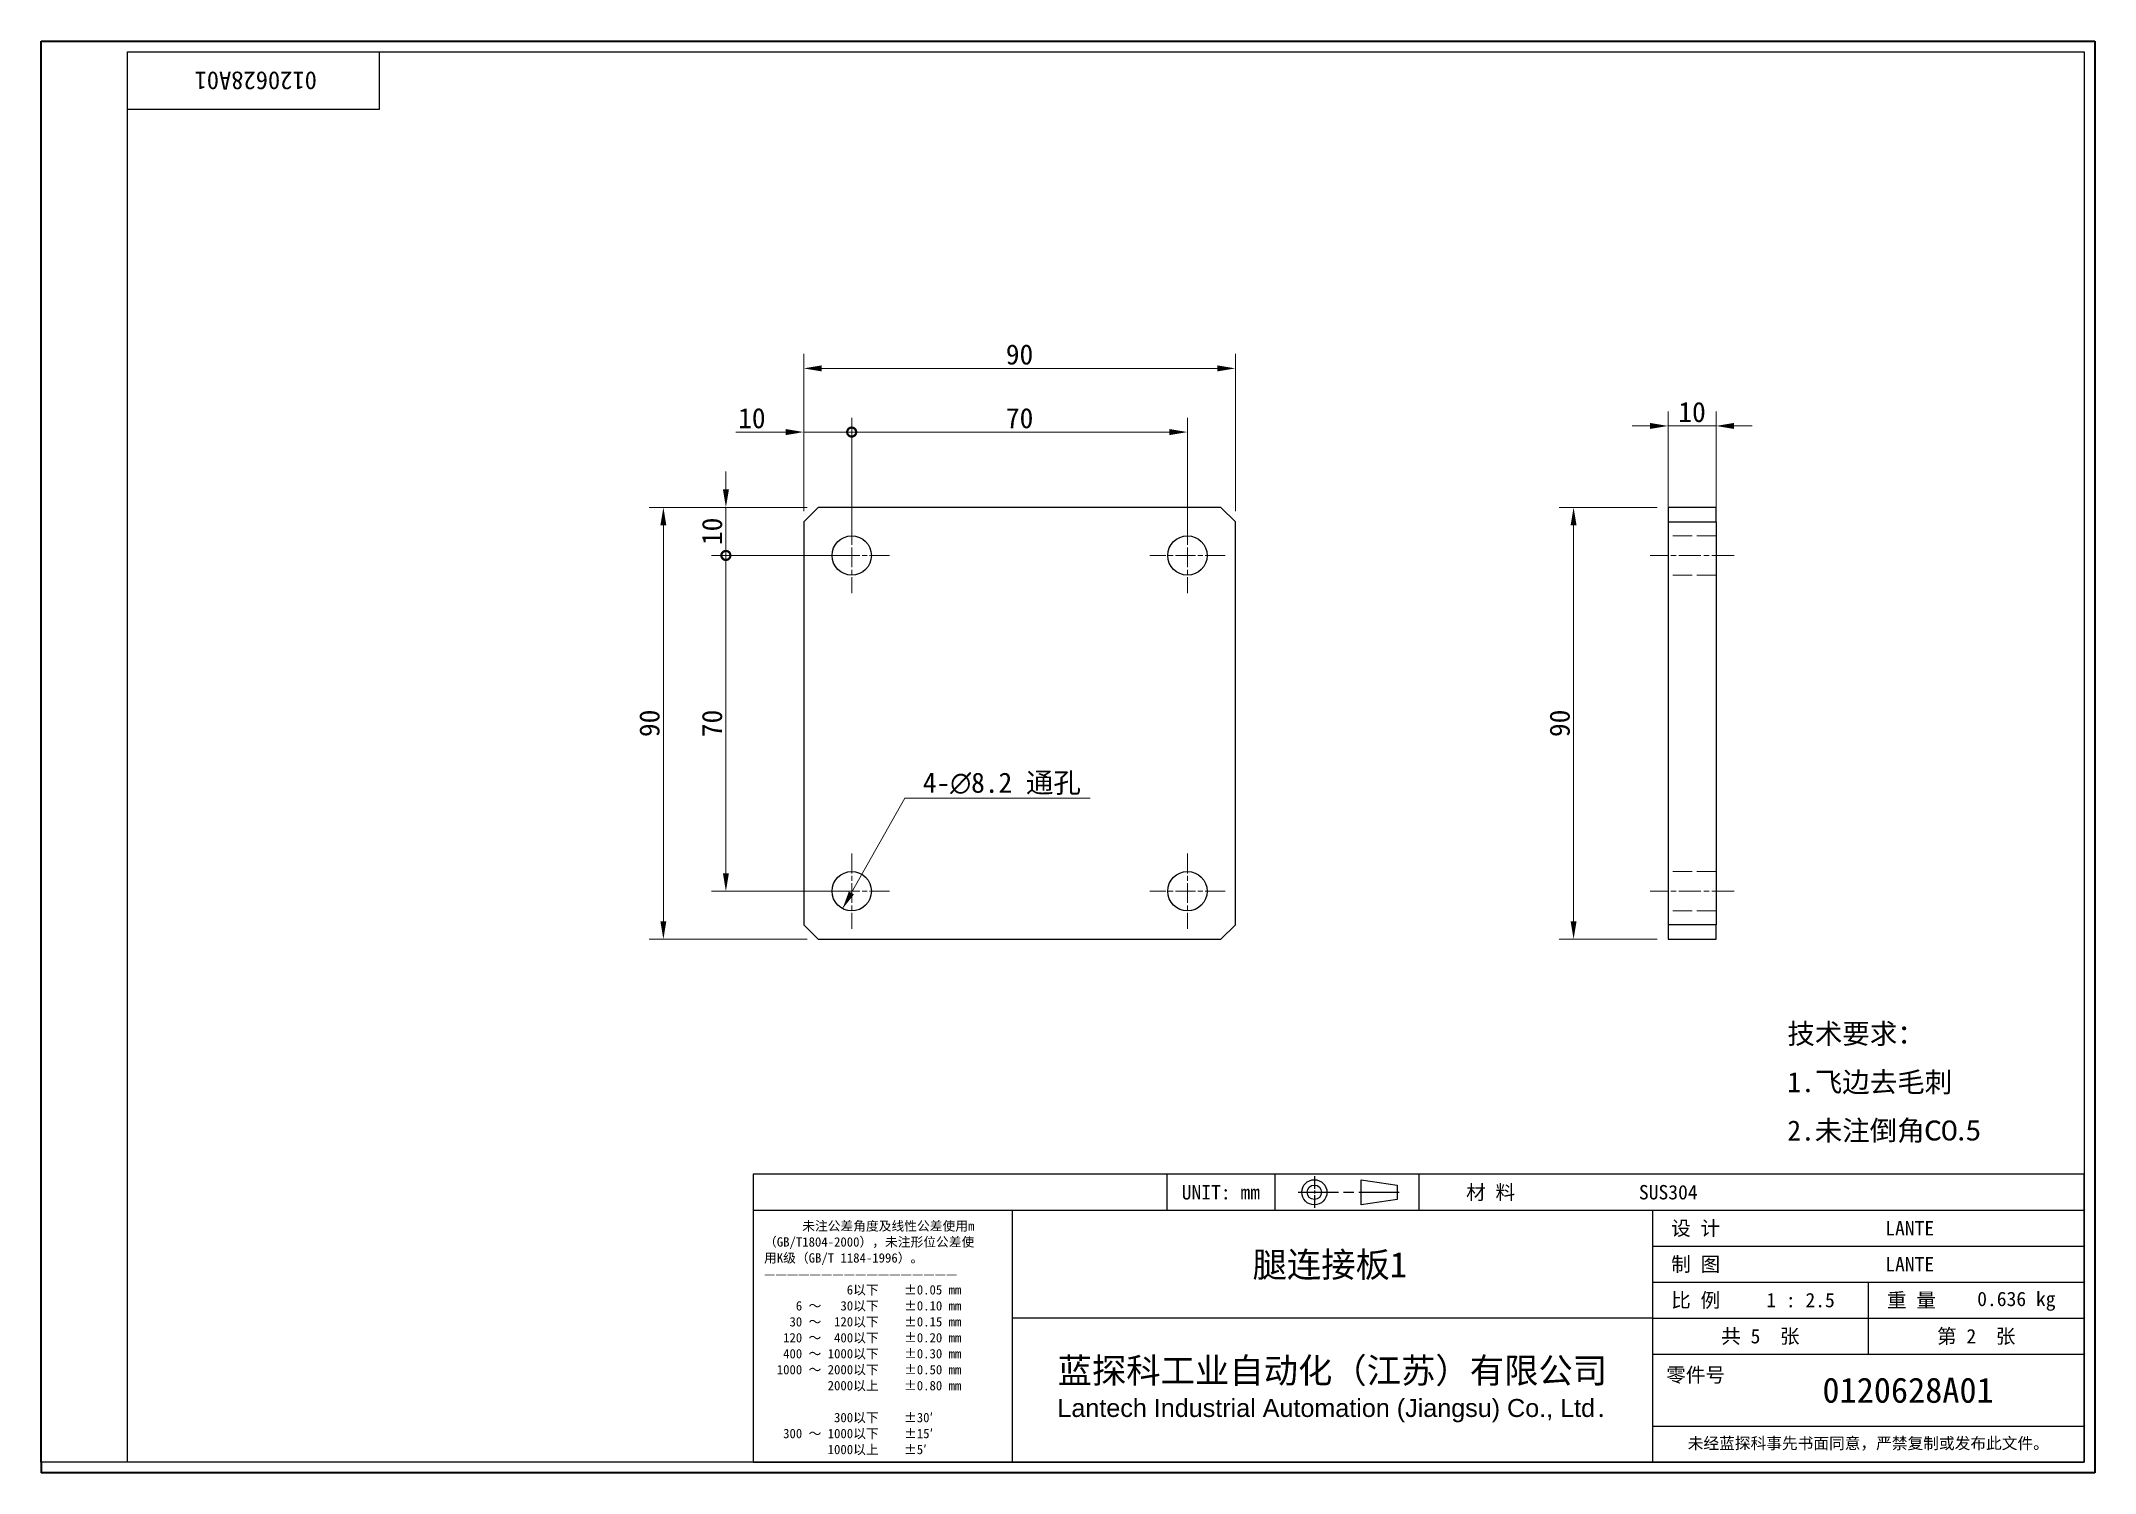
# Model space of a CAD drawing. Header units: millimetres. Extents: x 9 to 437, y 8 to 307.
import ezdxf
from ezdxf.enums import TextEntityAlignment as Align

# ---------------------------------------------------------------- set-up
doc = ezdxf.new("R2010")
doc.units = ezdxf.units.MM
doc.header["$LTSCALE"] = 1.5
doc.linetypes.add('CHAIN', pattern=[0.3543, 0.2362, -0.0295, 0.0591, -0.0295])
doc.linetypes.add('DASHED', pattern=[0.2067, 0.1654, -0.0413])
for name, color, linetype, lineweight in [('1', 7, 'Continuous', 18), ('可见 (ISO)', 7, 'Continuous', 25), ('图框 (ISO)', 7, 'Continuous', 35), ('标题 (ISO)', 7, 'Continuous', 25)]:
    doc.layers.add(name, color=color, linetype=linetype, lineweight=lineweight)
for name, color, linetype, lineweight, true_color in [('中心标记 (ISO)', 1, 'CHAIN', 18, 0xff0000), ('中心线 (ISO)', 1, 'CHAIN', 18, 0xff0000), ('尺寸 (ISO)', 7, 'Continuous', 18, 0x008000), ('符号 (ISO)', 7, 'Continuous', 18, 0x008000), ('隐藏 (ISO)', 5, 'DASHED', 18, 0x0000ff)]:
    doc.layers.add(name, color=color, linetype=linetype, lineweight=lineweight, true_color=true_color)
doc.styles.add('文本样式164', font='SimSun.ttf')
doc.styles.add('文本样式165', font='SimSun.ttf')
doc.styles.add('文本样式74', font='SimSun.ttf')
doc.styles.add('最新国标', font='simfang.ttf')
doc.styles.add('注释文本 (ISO)', font='simfang.ttf')
doc.dimstyles.new('默认 (GB)', dxfattribs={"dimscale": 1.5, "dimtxt": 2.8, "dimasz": 2.5, "dimexe": 2, "dimexo": 1.5, "dimgap": 0.5, "dimtad": 1, "dimtoh": 1, "dimdsep": 46, "dimtxsty": '最新国标', "dimcen": 0.09, "dimdle": 10, "dimclrd": 256, "dimclre": 256, "dimclrt": 256, "dimaunit": 1, "dimadec": 3, "dimazin": 2, "dimtfac": 0.535714, "dimtdec": 3, "dimtmove": 0, "dimatfit": 3, "dimfxl": 0, "dimtolj": 1, "dimlwd": -1, "dimlwe": -1, "dimarcsym": 0})
doc.dimstyles.new('默认 (GB)$7', dxfattribs={"dimscale": 1.5, "dimtxt": 2.8, "dimasz": 2.5, "dimexe": 2, "dimexo": 1.5, "dimgap": 0.5, "dimtad": 1, "dimtoh": 1, "dimdsep": 46, "dimtxsty": '最新国标', "dimcen": 0.09, "dimdle": 10, "dimclrd": 256, "dimclre": 256, "dimclrt": 256, "dimaunit": 1, "dimadec": 3, "dimazin": 2, "dimtfac": 0.535714, "dimtdec": 3, "dimtmove": 0, "dimatfit": 3, "dimfxl": 0, "dimtolj": 1, "dimlwd": -1, "dimlwe": -1, "dimarcsym": 0})

# ---------------------------------------------------------------- blocks, each defined once
blk = doc.blocks.new('图框 最新国标')
at = {"layer": '图框 (ISO)'}
for p, q in [((6, 7), (6, 204.5)), ((6, 204.5), (291.5, 204.5)), ((291.5, 204.5), (291.5, 5.5)), ((6, 7), (6, 5.5)), ((6, 7), (6, 5.5)), ((291.5, 5.5), (6, 5.5))]:
    blk.add_line(p, q, dxfattribs=at)
at = {"layer": '图框 (ISO)', "color": 7, "linetype": 'Continuous', "lineweight": 25}
for p, q in [((18, 203), (290, 203)), ((18, 7), (18, 203)), ((18, 203), (290, 203)), ((53, 203), (53, 195)), ((290, 203), (290, 7)), ((290, 203), (290, 7)), ((53, 195), (18, 195)), ((290, 7), (6, 7)), ((290, 7), (18, 7))]:
    blk.add_line(p, q, dxfattribs=at)
at = {"layer": '图框 (ISO)', "style": '文本样式74'}
blk.add_attdef('零件代号_001', (44.34, 200.25), '', height=2.5, rotation=180, dxfattribs=at)
blk = doc.blocks.new('标题栏 最新国标')
at = {"layer": '标题 (ISO)'}
for p, q in [((381.98, -183.84), (196.98, -183.84)), ((196.98, -183.84), (196.98, -223.84)), ((254.48, -183.84), (254.48, -188.84)), ((269.48, -183.84), (269.48, -188.84)), ((281.48, -188.09), (281.48, -184.59)), ((281.48, -184.59), (286.48, -185.34)), ((286.48, -185.34), (286.48, -187.34)), ((289.48, -183.84), (289.48, -188.84)), ((381.98, -223.84), (381.98, -183.84)), ((383.48, -183.84), (383.48, -225.34)), ((286.48, -187.34), (281.48, -188.09)), ((196.98, -188.84), (381.98, -188.84)), ((232.98, -188.84), (232.98, -223.84)), ((321.98, -188.84), (321.98, -223.84)), ((321.98, -193.84), (381.98, -193.84)), ((321.98, -198.84), (381.98, -198.84)), ((351.98, -198.84), (351.98, -208.84)), ((321.98, -203.84), (232.98, -203.84)), ((321.98, -203.84), (381.98, -203.84)), ((321.98, -208.84), (381.98, -208.84)), ((321.98, -218.84), (381.98, -218.84)), ((196.98, -223.84), (381.98, -223.84)), ((383.48, -225.34), (196.98, -225.34))]:
    blk.add_line(p, q, dxfattribs=at)
at = {"layer": '标题 (ISO)', "linetype": 'CHAIN', "ltscale": 5.000333}
blk.add_line((274.98, -184.09), (274.98, -188.59), dxfattribs=at)
at = {"layer": '标题 (ISO)', "linetype": 'CHAIN', "ltscale": 15.834605}
blk.add_line((272.73, -186.34), (286.98, -186.34), dxfattribs=at)
at = {"layer": '标题 (ISO)'}
for radius in [1.75, 1]:
    blk.add_circle((274.98, -186.34), radius, dxfattribs=at)
at = {"layer": '1', "style": '文本样式164'}
for s, p in [('UNIT: mm', (261.98, -186.34)), ('材 料', (299.48, -186.34)), ('设 计', (327.98, -191.34)), ('制 图', (327.98, -196.34)), ('比 例', (327.98, -201.34)), ('重 量', (357.98, -201.34)), ('共 5  张', (336.98, -206.34)), ('第 2  张', (366.98, -206.34))]:
    blk.add_text(s, height=2, dxfattribs=at).set_placement(p, align=Align.MIDDLE_CENTER)
at = {"layer": '标题 (ISO)', "style": '注释文本 (ISO)'}
for s, insert, char_height, attachment_point, line_spacing_factor in [('\\fSimSun|b0|i0;{\\H1.3000;      未注公差角度及线性公差使用m\\P}\\fSimSun|b0|i0;{\\H1.3000;（GB/T1804-2000），未注形位公差使\\P}\\fSimSun|b0|i0;{\\H1.3000;用K级（GB/T 1184-1996）。\\P}\\fSimSun|b0|i0;{\\H1.3000;—————————————————\\P}\\fSimSun|b0|i0;{\\H1.3000;             6以下    ±0.05 mm\\P}\\fSimSun|b0|i0;{\\H1.3000;     6 ～   30以下    ±0.10 mm\\P}\\fSimSun|b0|i0;{\\H1.3000;    30 ～  120以下    ±0.15 mm\\P}\\fSimSun|b0|i0;{\\H1.3000;   120 ～  400以下    ±0.20 mm\\P}\\fSimSun|b0|i0;{\\H1.3000;   400 ～ 1000以下    ±0.30 mm\\P}\\fSimSun|b0|i0;{\\H1.3000;  1000 ～ 2000以下    ±0.50 mm\\P}\\fSimSun|b0|i0;{\\H1.3000;          2000以上    ±0.80 mm\\P}\\fSimSun|b0|i0;{\\H1.3000;\\P}\\fSimSun|b0|i0;{\\H1.3000;           300以下    ±30′\\P}\\fSimSun|b0|i0;{\\H1.3000;   300 ～ 1000以下    ±15′\\P}\\fSimSun|b0|i0;{\\H1.3000;          1000以上    ±5′}', (198.48, -206.63), 1.3, 4, 1.023913), ('{\\fMicrosoft YaHei|b0|i0|c134|p34;\\H1.75x;蓝探科工业自动化（江苏）有限公司\\P\\fArial|b0|i0|c0|p34;\\H0.71429x;Lantech Industrial Automation (Jiangsu) Co., Ltd\\fFangSong|b0|i0|c134|p49;.\\H1.15195x; }', (277.48, -213.84), 2, 5, 0.978695)]:
    blk.add_mtext(s, dxfattribs=dict(at, insert=insert, char_height=char_height, attachment_point=attachment_point, line_spacing_factor=line_spacing_factor))
at = {"layer": '标题 (ISO)', "attachment_point": 5, "style": '注释文本 (ISO)'}
for s, insert, char_height in [('\\fFangSong|b0|i0;零件号', (327.98, -211.84), 2), ('\\fSimSun|b0|i0;{\\H1.6000;未经蓝探科事先书面同意，严禁复制或发布此文件。}', (351.98, -221.34), 1.6)]:
    blk.add_mtext(s, dxfattribs=dict(at, insert=insert, char_height=char_height))
at = {"layer": '标题 (ISO)'}
for tag, p, height, style in [('材料_001', (320.09, -187.33), 2, '注释文本 (ISO)'), ('设计人_001', (354.34, -192.34), 2, '注释文本 (ISO)'), ('库存编号_001', (266.39, -198.14), 3.5, '文本样式165'), ('设计人_001', (354.34, -197.34), 2, '注释文本 (ISO)'), ('视图比例_001', (337.8, -202.33), 2, '注释文本 (ISO)'), ('质量\\P3;_001', (367.12, -202.16), 2, '注释文本 (ISO)'), ('零件代号_001', (345.61, -215.59), 3.5, '文本样式165')]:
    blk.add_attdef(tag, p, '', height=height, dxfattribs=dict(at, style=style))
blk = doc.blocks.new('_DotSmall')
at = {"color": 0, "linetype": 'ByBlock', "const_width": 0.5}
blk.add_lwpolyline([(-0.0625, 0, 1), (0.0625, 0, 1)], format="xyb", close=True, dxfattribs=at)
blk = doc.blocks.new('*D5')
at = {"layer": 'Defpoints', "color": 0, "transparency": 16777216}
for p in [(178.02, 225.24), (168.02, 206.52), (178.02, 199.52)]:
    blk.add_point(p, dxfattribs=at)
at = {"layer": '尺寸 (ISO)', "color": 116, "true_color": 0x00803f, "transparency": 16777216}
for p, q in [((168.02, 208.77), (168.02, 228.24)), ((178.02, 201.77), (178.02, 228.24)), ((164.27, 225.24), (153.89, 225.24)), ((178.02, 225.24), (168.02, 225.24)), ((178.02, 225.24), (185.52, 225.24))]:
    blk.add_line(p, q, dxfattribs=at)
blk.add_solid([(164.27, 225.86), (164.27, 224.61), (168.02, 225.24)], dxfattribs=at)
at = {"layer": '尺寸 (ISO)', "color": 116, "true_color": 0x00803f, "transparency": 16777216, "xscale": 3.75, "yscale": 3.75, "zscale": 3.75, "rotation": 180}
blk.add_blockref('_DotSmall', (178.02, 225.24), dxfattribs=at)
at = {"layer": '尺寸 (ISO)', "transparency": 16777216, "insert": (157.21, 228.11), "char_height": 4.2, "attachment_point": 5, "style": '最新国标'}
blk.add_mtext('\\A1;10', dxfattribs=at)
blk = doc.blocks.new('*D7')
at = {"layer": 'Defpoints', "color": 0, "transparency": 16777216}
for p in [(248.02, 225.24), (178.02, 199.52), (248.02, 199.52)]:
    blk.add_point(p, dxfattribs=at)
at = {"layer": '尺寸 (ISO)', "color": 116, "true_color": 0x00803f, "transparency": 16777216}
for p, q in [((178.02, 201.77), (178.02, 228.24)), ((248.02, 201.77), (248.02, 228.24)), ((178.02, 225.24), (244.27, 225.24))]:
    blk.add_line(p, q, dxfattribs=at)
blk.add_solid([(244.27, 225.86), (244.27, 224.61), (248.02, 225.24)], dxfattribs=at)
at = {"layer": '尺寸 (ISO)', "color": 116, "true_color": 0x00803f, "transparency": 16777216, "xscale": 3.75, "yscale": 3.75, "zscale": 3.75, "rotation": 180}
blk.add_blockref('_DotSmall', (178.02, 225.24), dxfattribs=at)
at = {"layer": '尺寸 (ISO)', "transparency": 16777216, "insert": (213.04, 228.11), "char_height": 4.2, "attachment_point": 5, "style": '最新国标'}
blk.add_mtext('\\A1;70', dxfattribs=at)
blk = doc.blocks.new('*D8')
at = {"layer": 'Defpoints', "color": 0, "transparency": 16777216}
for p in [(151.79, 199.52), (178.02, 199.52), (178.02, 129.52)]:
    blk.add_point(p, dxfattribs=at)
at = {"layer": '尺寸 (ISO)', "color": 116, "true_color": 0x00803f, "transparency": 16777216}
for p, q in [((175.77, 199.52), (148.79, 199.52)), ((151.79, 133.27), (151.79, 199.52)), ((175.77, 129.52), (148.79, 129.52))]:
    blk.add_line(p, q, dxfattribs=at)
blk.add_solid([(151.17, 133.27), (152.42, 133.27), (151.79, 129.52)], dxfattribs=at)
at = {"layer": '尺寸 (ISO)', "color": 116, "true_color": 0x00803f, "transparency": 16777216, "xscale": 3.75, "yscale": 3.75, "zscale": 3.75, "rotation": 90}
blk.add_blockref('_DotSmall', (151.79, 199.52), dxfattribs=at)
at = {"layer": '尺寸 (ISO)', "transparency": 16777216, "insert": (148.92, 164.5), "char_height": 4.2, "attachment_point": 5, "rotation": 90, "style": '最新国标'}
blk.add_mtext('\\A1;70', dxfattribs=at)
blk = doc.blocks.new('*D9')
at = {"layer": 'Defpoints', "color": 0, "transparency": 16777216}
for p in [(151.79, 209.52), (171.02, 209.52), (178.02, 199.52)]:
    blk.add_point(p, dxfattribs=at)
at = {"layer": '尺寸 (ISO)', "color": 116, "true_color": 0x00803f, "transparency": 16777216}
for p, q in [((151.79, 213.27), (151.79, 217.02)), ((168.77, 209.52), (148.79, 209.52)), ((151.79, 209.52), (151.79, 205.77)), ((151.79, 199.52), (151.79, 205.77)), ((175.77, 199.52), (148.79, 199.52))]:
    blk.add_line(p, q, dxfattribs=at)
blk.add_solid([(151.17, 213.27), (152.42, 213.27), (151.79, 209.52)], dxfattribs=at)
at = {"layer": '尺寸 (ISO)', "color": 116, "true_color": 0x00803f, "transparency": 16777216, "xscale": 3.75, "yscale": 3.75, "zscale": 3.75, "rotation": 90}
blk.add_blockref('_DotSmall', (151.79, 199.52), dxfattribs=at)
at = {"layer": '尺寸 (ISO)', "transparency": 16777216, "insert": (148.92, 204.54), "char_height": 4.2, "attachment_point": 5, "rotation": 90, "style": '最新国标'}
blk.add_mtext('\\A1;10', dxfattribs=at)
blk = doc.blocks.new('*D10')
at = {"layer": 'Defpoints', "color": 0, "transparency": 16777216}
for p in [(258.02, 238.52), (168.02, 206.52), (258.02, 206.52)]:
    blk.add_point(p, dxfattribs=at)
at = {"layer": '尺寸 (ISO)', "color": 116, "true_color": 0x00803f, "transparency": 16777216}
for p, q in [((168.02, 208.77), (168.02, 241.52)), ((258.02, 208.77), (258.02, 241.52)), ((171.77, 238.52), (254.27, 238.52))]:
    blk.add_line(p, q, dxfattribs=at)
for points in [[(171.77, 239.14), (171.77, 237.89), (168.02, 238.52)], [(254.27, 239.14), (254.27, 237.89), (258.02, 238.52)]]:
    blk.add_solid(points, dxfattribs=at)
at = {"layer": '尺寸 (ISO)', "transparency": 16777216, "insert": (213.02, 241.39), "char_height": 4.2, "attachment_point": 5, "style": '最新国标'}
blk.add_mtext('\\A1;90', dxfattribs=at)
blk = doc.blocks.new('*D11')
at = {"layer": 'Defpoints', "color": 0, "transparency": 16777216}
for p in [(171.02, 209.52), (138.76, 119.52), (171.02, 119.52)]:
    blk.add_point(p, dxfattribs=at)
at = {"layer": '尺寸 (ISO)', "color": 116, "true_color": 0x00803f, "transparency": 16777216}
for p, q in [((168.77, 209.52), (135.76, 209.52)), ((138.76, 205.77), (138.76, 123.27)), ((168.77, 119.52), (135.76, 119.52))]:
    blk.add_line(p, q, dxfattribs=at)
for points in [[(138.13, 205.77), (139.38, 205.77), (138.76, 209.52)], [(138.13, 123.27), (139.38, 123.27), (138.76, 119.52)]]:
    blk.add_solid(points, dxfattribs=at)
at = {"layer": '尺寸 (ISO)', "transparency": 16777216, "insert": (135.88, 164.52), "char_height": 4.2, "attachment_point": 5, "rotation": 90, "style": '最新国标'}
blk.add_mtext('\\A1;90', dxfattribs=at)
blk = doc.blocks.new('*D12')
at = {"layer": 'Defpoints', "color": 0, "transparency": 16777216}
for p in [(348.25, 209.52), (328.55, 119.52), (348.25, 119.52)]:
    blk.add_point(p, dxfattribs=at)
at = {"layer": '尺寸 (ISO)', "color": 116, "true_color": 0x00803f, "transparency": 16777216}
for p, q in [((346, 209.52), (325.55, 209.52)), ((328.55, 205.77), (328.55, 123.27)), ((346, 119.52), (325.55, 119.52))]:
    blk.add_line(p, q, dxfattribs=at)
for points in [[(327.92, 205.77), (329.17, 205.77), (328.55, 209.52)], [(327.92, 123.27), (329.17, 123.27), (328.55, 119.52)]]:
    blk.add_solid(points, dxfattribs=at)
at = {"layer": '尺寸 (ISO)', "transparency": 16777216, "insert": (325.67, 164.52), "char_height": 4.2, "attachment_point": 5, "rotation": 90, "style": '最新国标'}
blk.add_mtext('\\A1;90', dxfattribs=at)
blk = doc.blocks.new('*D13')
at = {"layer": 'Defpoints', "color": 0, "transparency": 16777216}
for p in [(358.25, 226.52), (348.25, 206.52), (358.25, 206.52)]:
    blk.add_point(p, dxfattribs=at)
at = {"layer": '尺寸 (ISO)', "color": 116, "true_color": 0x00803f, "transparency": 16777216}
for p, q in [((348.25, 208.77), (348.25, 229.52)), ((358.25, 208.77), (358.25, 229.52)), ((344.5, 226.52), (340.75, 226.52)), ((348.25, 226.52), (352, 226.52)), ((352, 226.52), (354.5, 226.52)), ((358.25, 226.52), (354.5, 226.52)), ((362, 226.52), (365.75, 226.52))]:
    blk.add_line(p, q, dxfattribs=at)
for points in [[(344.5, 227.14), (344.5, 225.89), (348.25, 226.52)], [(362, 227.14), (362, 225.89), (358.25, 226.52)]]:
    blk.add_solid(points, dxfattribs=at)
at = {"layer": '尺寸 (ISO)', "transparency": 16777216, "insert": (353.25, 229.39), "char_height": 4.2, "attachment_point": 5, "style": '最新国标'}
blk.add_mtext('\\A1;10', dxfattribs=at)

msp = doc.modelspace()

# ---------------------------------------------------------------- linework, layer by layer
at = {"layer": '中心标记 (ISO)', "ltscale": 11.630538}
for p, q in [((178.024, 207.365), (178.024, 191.665)), ((248.024, 207.365), (248.024, 191.665)), ((185.874, 199.515), (170.174, 199.515)), ((255.874, 199.515), (240.174, 199.515)), ((178.024, 137.365), (178.024, 121.665)), ((248.024, 137.365), (248.024, 121.665)), ((185.874, 129.515), (170.174, 129.515)), ((255.874, 129.515), (240.174, 129.515))]:
    msp.add_line(p, q, dxfattribs=at)
at = {"layer": '中心线 (ISO)', "ltscale": 12.963986}
for p, q in [((361.999, 199.515), (344.499, 199.515)), ((361.999, 129.515), (344.499, 129.515))]:
    msp.add_line(p, q, dxfattribs=at)
at = {"layer": '可见 (ISO)'}
for p, q in [((168.024, 206.515), (171.024, 209.515)), ((168.024, 206.515), (168.024, 122.515)), ((255.024, 209.515), (171.024, 209.515)), ((255.024, 209.515), (258.024, 206.515)), ((258.024, 122.515), (258.024, 206.515)), ((348.249, 209.515), (348.249, 206.515)), ((358.249, 209.515), (348.249, 209.515)), ((348.249, 206.515), (358.249, 206.515)), ((348.249, 206.515), (348.249, 122.515)), ((358.249, 206.515), (358.249, 209.515)), ((358.249, 206.515), (358.249, 122.515)), ((171.024, 119.515), (168.024, 122.515)), ((258.024, 122.515), (255.024, 119.515)), ((358.249, 122.515), (348.249, 122.515)), ((348.249, 122.515), (348.249, 119.515)), ((358.249, 119.515), (358.249, 122.515)), ((171.024, 119.515), (255.024, 119.515)), ((348.249, 119.515), (358.249, 119.515))]:
    msp.add_line(p, q, dxfattribs=at)
for centre in [(178.024, 199.515), (248.024, 199.515), (178.024, 129.515), (248.024, 129.515)]:
    msp.add_circle(centre, 4.1, dxfattribs=at)
at = {"layer": '隐藏 (ISO)', "ltscale": 16.126431}
for p, q in [((358.249, 203.615), (348.249, 203.615)), ((358.249, 195.415), (348.249, 195.415)), ((358.249, 133.615), (348.249, 133.615)), ((358.249, 125.415), (348.249, 125.415))]:
    msp.add_line(p, q, dxfattribs=at)

# ---------------------------------------------------------------- block references
at = {"xscale": 1.5, "yscale": 1.5, "zscale": 1.5}
msp.add_blockref('图框 最新国标', (0, 0), dxfattribs=at).add_auto_attribs({'零件代号_001': '0120628A01'})
ref = msp.add_blockref('标题栏 最新国标', (-137.974, 346.266), dxfattribs=dict(xscale=1.5, yscale=1.5, zscale=1.5))
ref.add_attrib('零件代号_001', '0120628A01', (380.434, 22.875), dxfattribs={"layer": '标题 (ISO)', "height": 5.25, "style": '文本样式165'})
ref.add_attrib('库存编号_001', '腿连接板1', (261.605, 49.052), dxfattribs={"layer": '标题 (ISO)', "height": 5.25, "style": '文本样式165'})
ref.add_attrib('质量\\P3;_001', '0.636 kg', (412.706, 43.024), dxfattribs={"layer": '标题 (ISO)', "height": 3, "style": '注释文本 (ISO)'})
ref.add_attrib('视图比例_001', '1 : 2.5', (368.726, 42.776), dxfattribs={"layer": '标题 (ISO)', "height": 3, "style": '注释文本 (ISO)'})
ref.add_attrib('设计人_001', 'LANTE', (393.531, 57.75), dxfattribs={"layer": '标题 (ISO)', "height": 3, "style": '注释文本 (ISO)'})
ref.add_attrib('设计人_001', 'LANTE', (393.531, 50.25), dxfattribs={"layer": '标题 (ISO)', "height": 3, "style": '注释文本 (ISO)'})
ref.add_attrib('材料_001', 'SUS304', (342.167, 65.267), dxfattribs={"layer": '标题 (ISO)', "height": 3, "style": '注释文本 (ISO)'})

# ---------------------------------------------------------------- texts
at = {"layer": '符号 (ISO)', "char_height": 4.2}
for s, insert, width, attachment_point, line_spacing_factor, style in [('4-\\fAIGDT|b0|i0;{\\H4.2000;n}\\fFangSong|b0|i0;{\\H4.2000;8.2 通孔}', (192.86, 149.592), 36.50681, 7, 0.49, '最新国标'), ('\\fFangSong|b0|i0;{\\H4.2000;技术要求：\\P}\\fFangSong|b0|i0;{\\H4.2000;1.飞边去毛刺\\P}\\fFangSong|b0|i0;{\\H4.2000;2.未注倒角}\\fCalibri|b0|i0;{\\H4.2000;C0.5\\P}', (373.12, 89.474), 43.34451, 4, 1.441304, '注释文本 (ISO)')]:
    msp.add_mtext(s, dxfattribs=dict(at, insert=insert, width=width, attachment_point=attachment_point, line_spacing_factor=line_spacing_factor, style=style))

# ---------------------------------------------------------------- dimensions: what is measured, and where the dimension line sits
at = {"layer": '尺寸 (ISO)', "color": 116, "true_color": 0x00803f}
for base, p1, p2, angle, override, picture, middle in [((258.024, 238.515), (168.024, 206.515), (258.024, 206.515), 180, {"dimgap": 0.5, "dimtoh": 0, "dimdec": 2, "dimtol": 0, "dimlim": 0, "dimtp": 0, "dimtm": 0, "dimtdec": 3, "dimtofl": 0, "dimatfit": 1}, '*D10', (213.024, 238.515)), ((358.249, 226.515), (348.249, 206.515), (358.249, 206.515), 180, {"dimgap": 0.5, "dimtoh": 0, "dimdec": 2, "dimtol": 0, "dimlim": 0, "dimtp": 0, "dimtm": 0, "dimtdec": 3, "dimtofl": 0}, '*D13', (353.249, 226.515)), ((178.024, 225.236), (168.024, 206.515), (178.024, 199.515), 180, {"dimgap": 0.5, "dimtoh": 0, "dimdec": 2, "dimblk2": 'DotSmall', "dimsah": 1, "dimdle": 0, "dimtol": 0, "dimlim": 0, "dimtp": 0, "dimtm": 0, "dimtdec": 3, "dimtofl": 1, "dimatfit": 1}, '*D5', (157.206, 225.236)), ((248.024, 225.236), (178.024, 199.515), (248.024, 199.515), 180, {"dimgap": 0.5, "dimtoh": 0, "dimdec": 2, "dimblk1": 'DotSmall', "dimsah": 1, "dimdle": 0, "dimtol": 0, "dimlim": 0, "dimtp": 0, "dimtm": 0, "dimtdec": 3, "dimtofl": 0, "dimatfit": 1}, '*D7', (213.044, 225.236)), ((151.793, 209.515), (178.024, 199.515), (171.024, 209.515), 90, {"dimgap": 0.5, "dimtoh": 0, "dimdec": 2, "dimblk1": 'DotSmall', "dimsah": 1, "dimdle": 0, "dimtol": 0, "dimlim": 0, "dimtp": 0, "dimtm": 0, "dimtdec": 3, "dimtofl": 0}, '*D9', (151.793, 204.535)), ((138.757, 119.515), (171.024, 209.515), (171.024, 119.515), 90, {"dimgap": 0.5, "dimtoh": 0, "dimdec": 2, "dimtol": 0, "dimlim": 0, "dimtp": 0, "dimtm": 0, "dimtdec": 3, "dimtofl": 0, "dimatfit": 1}, '*D11', (138.757, 164.515)), ((328.547, 119.515), (348.249, 209.515), (348.249, 119.515), 90, {"dimgap": 0.5, "dimtoh": 0, "dimdec": 2, "dimtol": 0, "dimlim": 0, "dimtp": 0, "dimtm": 0, "dimtdec": 3, "dimtofl": 0, "dimatfit": 1}, '*D12', (328.547, 164.515)), ((151.793, 199.515), (178.024, 129.515), (178.024, 199.515), 90, {"dimgap": 0.5, "dimtoh": 0, "dimdec": 2, "dimblk2": 'DotSmall', "dimsah": 1, "dimdle": 0, "dimtol": 0, "dimlim": 0, "dimtp": 0, "dimtm": 0, "dimtdec": 3, "dimtofl": 0, "dimatfit": 1}, '*D8', (151.793, 164.495))]:
    dim = msp.add_linear_dim(base=base, p1=p1, p2=p2, angle=angle, dimstyle='默认 (GB)', override=override, dxfattribs=at)
    dim.commit()
    dim.dimension.update_dxf_attribs({"geometry": picture, "text_midpoint": middle, "dimtype": 160})

# ---------------------------------------------------------------- leaders
at = {"layer": '符号 (ISO)', "annotation_type": 0, "has_hookline": 1, "hookline_direction": 0, "text_width": 34.909}
msp.add_leader([(176.123, 125.883), (189.11, 148.892), (192.86, 148.892)], dimstyle='默认 (GB)$7', override={"dimgap": 0, "dimtad": 1}, dxfattribs=at)

doc.saveas('drawing.dxf')
